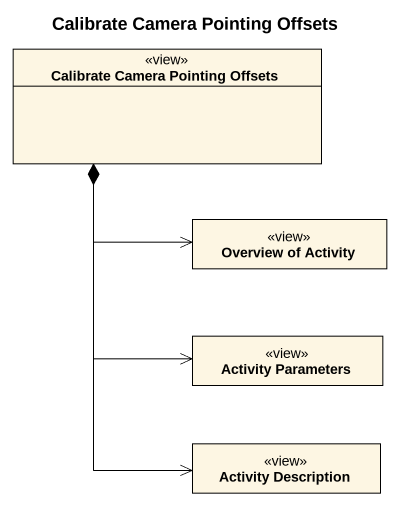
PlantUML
@startuml
title Calibrate Camera Pointing Offsets
hide circle
hide empty members
class "Calibrate Camera Pointing Offsets" as Calibrate_Camera_Pointing <<view>>
class "Overview of Activity" as Overview_of_Activity <<view>>
class "Activity Parameters" as Activity_Parameters <<view>>
class "Activity Description" as Activity_Description <<view>>
Calibrate_Camera_Pointing *--> Overview_of_Activity
Calibrate_Camera_Pointing *--> Activity_Parameters
Calibrate_Camera_Pointing *--> Activity_Description
@enduml
